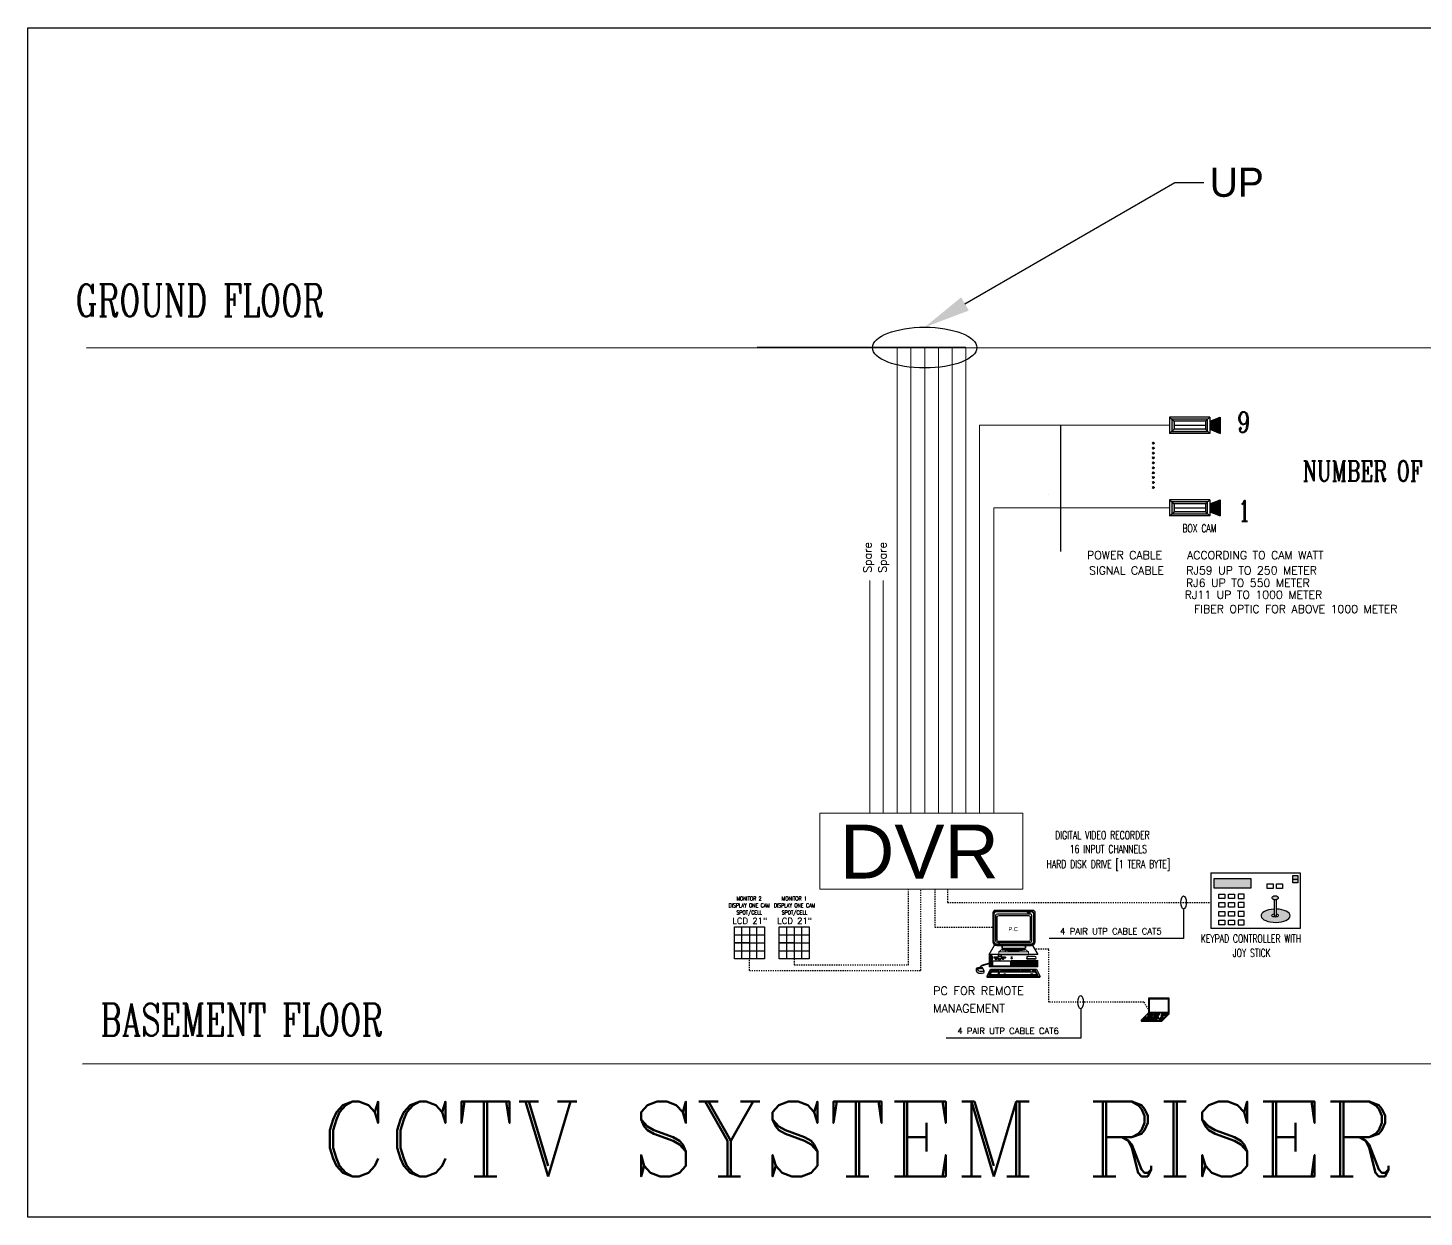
# Model space of a CAD drawing. Extents: x -15 to 352, y 223 to 399.
# Drawn here: x 169.3 to 289.3, y 223.3 to 325.4 of the extents above; entities that cross this region are included whole.
import ezdxf
from ezdxf import colors
from ezdxf.entities.mleader import LeaderData, LeaderLine
from ezdxf.enums import TextEntityAlignment as Align
from ezdxf.math import Vec2, Vec3

# ---------------------------------------------------------------- set-up
doc = ezdxf.new("R2010")
doc.units = 0
doc.header["$LTSCALE"] = 0.15
doc.linetypes.add('DASHED2', pattern=[9.525, 6.35, -3.175])
doc.linetypes.add('E-WIRE-N', pattern=[0.1875, 0.125, -0.0625])
doc.layers.get('0').update_dxf_attribs({"color": 252})
for name, color, linetype, lineweight in [('0TV', 3, 'Continuous', 0), ('computer', 2, 'Continuous', 0), ('COMPUTER BLOCKS', 3, 'Continuous', 0), ('E-WIRE-N', 151, 'E-WIRE-N', 25), ('socket connection', 5, 'DASHED2', 0), ('SOUND', 3, 'Continuous', 0), ('wall', 252, 'Continuous', 30)]:
    doc.layers.add(name, color=color, linetype=linetype, lineweight=lineweight)
for name, color, linetype in [('E-LIEN', 10, 'Continuous'), ('E-LOW-C', 3, 'Continuous'), ('E-TEXT', 3, 'Continuous'), ('Level 19', 3, 'Continuous'), ('Level 7', 40, 'Continuous'), ('TTTTTT', 171, 'Continuous')]:
    doc.layers.add(name, color=color, linetype=linetype)
doc.styles.add('ELEC', font='romans.shx')
doc.styles.add('ELECTRIC ENGLISH', font='romanc.shx', dxfattribs={"width": 0.7})
doc.styles.add('ROMANC', font='romanc.shx')
doc.styles.add('Style-giffels3', font='giffels3.shx')
doc.styles.add('الجمعية$0$ARIEL', font='arial.ttf', dxfattribs={"width": 0.75})

msp = doc.modelspace()

# ---------------------------------------------------------------- hatches: boundary and pattern name
h = msp.add_hatch(color=256)
h.set_gradient(color1=(0, 255, 0), color2=(36, 255, 36), one_color=1, tint=0.57, name='INVCYLINDER')
h.paths.add_polyline_path([(270.66011, 291.78471), (270.47085, 291.61212), (270.47085, 290.92174), (270.66011, 290.74915), (270.66011, 291.26693)])
h.paths.add_polyline_path([(270.66011, 291.78471), (267.58281, 291.78471), (267.77207, 291.61212), (270.47085, 291.61212)])
h.paths.add_polyline_path([(267.77207, 291.61212), (267.58281, 291.78471), (267.58281, 290.74915), (267.77207, 290.92174)])
h.paths.add_polyline_path([(270.47085, 290.92174), (267.77207, 290.92174), (267.58281, 290.74915), (270.66011, 290.74915)])
h = msp.add_hatch(color=256)
h.set_gradient(color1=(0, 255, 0), color2=(36, 255, 36), one_color=1, tint=0.57, name='INVCYLINDER')
h.paths.add_polyline_path([(271.73253, 291.95731), (270.84937, 291.61212), (270.84937, 290.92174), (271.73253, 290.57656)])
h = msp.add_hatch(color=256)
h.set_gradient(color1=(0, 255, 0), color2=(36, 255, 36), one_color=1, tint=0.57, name='INVCYLINDER')
h.paths.add_polyline_path([(270.66075, 284.6886), (270.47149, 284.51601), (270.47149, 283.82563), (270.66075, 283.65304), (270.66075, 284.17082)])
h.paths.add_polyline_path([(270.66075, 284.6886), (267.58345, 284.6886), (267.77271, 284.51601), (270.47149, 284.51601)])
h.paths.add_polyline_path([(267.77271, 284.51601), (267.58345, 284.6886), (267.58345, 283.65304), (267.77271, 283.82563)])
h.paths.add_polyline_path([(270.47149, 283.82563), (267.77271, 283.82563), (267.58345, 283.65304), (270.66075, 283.65304)])
h = msp.add_hatch(color=256)
h.set_gradient(color1=(0, 255, 0), color2=(36, 255, 36), one_color=1, tint=0.57, name='INVCYLINDER')
h.paths.add_polyline_path([(271.73316, 284.8612), (270.85001, 284.51601), (270.85001, 283.82563), (271.73316, 283.48045)])
h = msp.add_hatch(color=256)
h.set_gradient(color1=(0, 255, 0), color2=(46, 255, 46), one_color=1, tint=0.59, name='INVCYLINDER')
h.paths.add_polyline_path([(278.42191, 252.29688), (278.42191, 252.60942), (277.97039, 252.60942), (277.97039, 252.29688)])
h.paths.add_polyline_path([(278.42191, 251.98434), (278.42191, 252.29688), (277.97039, 252.29688), (277.97039, 251.98434)])
h.paths.add_polyline_path([(271.22012, 252.33527), (271.22012, 251.50628), (274.3733, 251.50628), (274.3733, 252.33527)])
edge = h.paths.add_edge_path()
edge.add_ellipse((276.46031, 250.68243), major_axis=(-0.27052, 0), ratio=0.658121724, start_angle=0, end_angle=360)
edge = h.paths.add_edge_path()
edge.add_ellipse((276.46293, 249.17401), major_axis=(-0.30523, 0), ratio=0.356772268, start_angle=-71.2015505, end_angle=249.0978982, ccw=False)
edge.add_line((276.36457, 249.27709), (276.36457, 249.71399))
edge.add_ellipse((276.49665, 249.14776), major_axis=(1.25269, 0), ratio=0.454545511, start_angle=96.052013, end_angle=446.5593007)
edge.add_line((276.57183, 249.71614), (276.57183, 249.27574))

# ---------------------------------------------------------------- linework, layer by layer
at = {"color": 3}
for p, q in [((270.84937, 291.95731), (267.39355, 291.95731)), ((267.39355, 291.95731), (267.39355, 290.57656)), ((267.39355, 291.95731), (267.77207, 291.61212)), ((270.66011, 291.78471), (267.58281, 291.78471)), ((267.58281, 291.78471), (267.58281, 290.74915)), ((270.47085, 291.61212), (267.77207, 291.61212)), ((267.77207, 291.61212), (267.77207, 290.92174)), ((270.84937, 291.95731), (270.47085, 291.61212)), ((270.47085, 291.61212), (270.47085, 290.92174)), ((270.66011, 291.26693), (270.66011, 291.78471)), ((270.84937, 291.95731), (270.84937, 290.57656)), ((270.84937, 291.61212), (271.73253, 291.95731)), ((271.73253, 291.95731), (271.73253, 290.57656)), ((267.39355, 290.57656), (267.77207, 290.92174)), ((270.84937, 290.57656), (267.39355, 290.57656)), ((267.58281, 290.74915), (270.66011, 290.74915)), ((267.77207, 291.26693), (270.47085, 291.26693)), ((270.47085, 290.92174), (267.77207, 290.92174)), ((270.84937, 290.57656), (270.47085, 290.92174)), ((270.66011, 290.74915), (270.66011, 291.26693)), ((270.84937, 290.92174), (271.73253, 290.57656)), ((270.85001, 284.8612), (267.39419, 284.8612)), ((267.39419, 284.8612), (267.39419, 283.48045)), ((267.39419, 284.8612), (267.77271, 284.51601)), ((270.66075, 284.6886), (267.58345, 284.6886)), ((267.58345, 284.6886), (267.58345, 283.65304)), ((270.47149, 284.51601), (267.77271, 284.51601)), ((267.77271, 284.51601), (267.77271, 283.82563)), ((270.85001, 284.8612), (270.47149, 284.51601)), ((270.47149, 284.51601), (270.47149, 283.82563)), ((270.66075, 284.17082), (270.66075, 284.6886)), ((270.85001, 284.8612), (270.85001, 283.48045)), ((270.85001, 284.51601), (271.73316, 284.8612)), ((271.73316, 284.8612), (271.73316, 283.48045)), ((267.39419, 283.48045), (267.77271, 283.82563)), ((270.85001, 283.48045), (267.39419, 283.48045)), ((267.58345, 283.65304), (270.66075, 283.65304)), ((267.77271, 284.17082), (270.47149, 284.17082)), ((270.47149, 283.82563), (267.77271, 283.82563)), ((270.85001, 283.48045), (270.47149, 283.82563)), ((270.66075, 283.65304), (270.66075, 284.17082)), ((270.85001, 283.82563), (271.73316, 283.48045)), ((270.93044, 252.83195), (278.60056, 252.83195)), ((270.93044, 252.83195), (270.93044, 248.06329)), ((271.22012, 252.33527), (274.3733, 252.33527)), ((271.22012, 251.50628), (271.22012, 252.33527)), ((274.3733, 252.33527), (274.3733, 251.50628)), ((277.97039, 252.60942), (278.42191, 252.60942)), ((277.97039, 251.98434), (277.97039, 252.60942)), ((277.97039, 252.29688), (278.42191, 252.29688)), ((278.42191, 251.98434), (277.97039, 251.98434)), ((278.42191, 252.60942), (278.42191, 251.98434)), ((278.60056, 252.83195), (278.60056, 248.06329)), ((274.3733, 251.50628), (271.22012, 251.50628)), ((271.63209, 251.0096), (272.15071, 251.0096)), ((271.63209, 250.61583), (271.63209, 251.0096)), ((272.15071, 251.0096), (272.15071, 250.61583)), ((272.46188, 251.0096), (272.98049, 251.0096)), ((272.46188, 250.61583), (272.46188, 251.0096)), ((272.98049, 251.0096), (272.98049, 250.61583)), ((273.81028, 251.0096), (273.29166, 251.0096)), ((273.29166, 251.0096), (273.29166, 250.61583)), ((273.81028, 250.61583), (273.81028, 251.0096)), ((275.77595, 251.87818), (276.29457, 251.87818)), ((275.77595, 251.48441), (275.77595, 251.87818)), ((276.29457, 251.48441), (275.77595, 251.48441)), ((276.29457, 251.87818), (276.29457, 251.48441)), ((276.56544, 251.87818), (277.08406, 251.87818)), ((276.56544, 251.48441), (276.56544, 251.87818)), ((277.08406, 251.48441), (276.56544, 251.48441)), ((277.08406, 251.87818), (277.08406, 251.48441)), ((272.15071, 250.61583), (271.63209, 250.61583)), ((271.63209, 250.28423), (272.15071, 250.28423)), ((271.63209, 249.89046), (271.63209, 250.28423)), ((272.15071, 249.89046), (271.63209, 249.89046)), ((272.15071, 250.28423), (272.15071, 249.89046)), ((272.98049, 250.61583), (272.46188, 250.61583)), ((272.46188, 250.28423), (272.98049, 250.28423)), ((272.46188, 249.89046), (272.46188, 250.28423)), ((272.98049, 249.89046), (272.46188, 249.89046)), ((272.98049, 250.28423), (272.98049, 249.89046)), ((273.29166, 250.61583), (273.81028, 250.61583)), ((273.81028, 250.28423), (273.29166, 250.28423)), ((273.29166, 250.28423), (273.29166, 249.89046)), ((273.29166, 249.89046), (273.81028, 249.89046)), ((273.81028, 249.89046), (273.81028, 250.28423)), ((276.36457, 250.51592), (276.36457, 249.12598)), ((276.57183, 249.12598), (276.57183, 250.52023)), ((271.63209, 249.49669), (272.15071, 249.49669)), ((271.63209, 249.10292), (271.63209, 249.49669)), ((272.15071, 249.10292), (271.63209, 249.10292)), ((271.63209, 248.77133), (272.15071, 248.77133)), ((271.63209, 248.37756), (271.63209, 248.77133)), ((272.15071, 248.37756), (271.63209, 248.37756)), ((272.15071, 249.49669), (272.15071, 249.10292)), ((272.15071, 248.77133), (272.15071, 248.37756)), ((272.46188, 249.49669), (272.98049, 249.49669)), ((272.46188, 249.10292), (272.46188, 249.49669)), ((272.98049, 249.10292), (272.46188, 249.10292)), ((272.46188, 248.77133), (272.98049, 248.77133)), ((272.46188, 248.37756), (272.46188, 248.77133)), ((272.98049, 248.37756), (272.46188, 248.37756)), ((272.98049, 249.49669), (272.98049, 249.10292)), ((272.98049, 248.77133), (272.98049, 248.37756)), ((273.81028, 249.49669), (273.29166, 249.49669)), ((273.29166, 249.49669), (273.29166, 249.10292)), ((273.29166, 249.10292), (273.81028, 249.10292)), ((273.81028, 248.77133), (273.29166, 248.77133)), ((273.29166, 248.77133), (273.29166, 248.37756)), ((273.29166, 248.37756), (273.81028, 248.37756)), ((273.81028, 249.10292), (273.81028, 249.49669)), ((273.81028, 248.37756), (273.81028, 248.77133)), ((276.36457, 249.12598), (276.57183, 249.12598)), ((278.60056, 248.06329), (270.93044, 248.06329))]:
    msp.add_line(p, q, dxfattribs=at)
at = {"color": 2}
msp.add_line((258.05073, 280.42782), (258.05002, 291.26609), dxfattribs=at)
msp.add_lwpolyline([(249.87688, 297.94059), (231.96013, 297.93912)])
msp.add_ellipse((246.34873, 297.9403), major_axis=(4.48118, 0.00039), ratio=0.390720952)
at = {"color": 3}
msp.add_ellipse((276.46031, 250.68243), major_axis=(-0.27052, 0), ratio=0.658121724, dxfattribs=at)
for centre, major_axis, ratio, start_param, end_param in [((276.49665, 249.14776), (1.25269, 0), 0.454545511, 1.676423879, 7.793930103), ((276.46293, 249.17401), (-0.30523, 0), 0.356772268, -1.242701489, 4.347578484)]:
    msp.add_ellipse(centre, major_axis=major_axis, ratio=ratio, start_param=start_param, end_param=end_param, dxfattribs=at)
at = {"layer": 'COMPUTER BLOCKS'}
for p, q in [((237.33364, 257.94229), (254.7878, 257.94388)), ((237.3342, 251.41526), (237.33364, 257.94229)), ((254.7878, 257.94388), (254.78838, 251.41684)), ((254.78838, 251.41684), (237.3342, 251.41526))]:
    msp.add_line(p, q, dxfattribs=at)
at = {"layer": 'E-LIEN'}
for p, q in [((268.59393, 249.71938), (268.59393, 247.18476)), ((259.75261, 241.16145), (259.75261, 238.62683))]:
    msp.add_line(p, q, dxfattribs=at)
for points in [[(268.59393, 247.18476), (257.03894, 247.18476)], [(259.75261, 238.62683), (248.19762, 238.62683)]]:
    msp.add_lwpolyline(points, dxfattribs=at)
for centre in [(268.59393, 250.28423), (259.75261, 241.72631)]:
    msp.add_ellipse(centre, major_axis=(0, -0.56943), ratio=0.406585397, dxfattribs=at)
at = {"layer": 'E-LOW-C'}
for points in [[(229.99405, 248.19699), (232.57969, 248.19699), (232.57969, 245.44446), (229.99405, 245.44446)], [(233.84419, 248.19699), (236.42983, 248.19699), (236.42983, 245.44446), (233.84419, 245.44446)], [(265.56881, 240.79614), (267.36678, 240.79614), (267.36678, 242.06562), (265.56881, 242.06562)], [(265.64077, 240.86809), (267.29483, 240.86809), (267.29483, 241.99367), (265.64077, 241.99367)], [(265.13369, 240.24558), (266.28077, 240.24558), (266.35142, 240.31273), (266.12201, 240.31273), (266.05135, 240.24558), (266.12201, 240.31273), (265.89259, 240.31273), (265.82194, 240.24558), (265.89259, 240.31273), (265.66318, 240.31273), (265.59252, 240.24558), (265.66318, 240.31273), (265.43376, 240.31273), (265.36311, 240.24558), (265.43376, 240.31273), (265.20435, 240.31273)], [(265.2528, 240.36029), (266.39988, 240.36029), (266.47053, 240.42744), (266.24112, 240.42744), (266.17046, 240.36029), (266.24112, 240.42744), (266.0117, 240.42744), (265.94105, 240.36029), (266.0117, 240.42744), (265.78229, 240.42744), (265.71163, 240.36029), (265.78229, 240.42744), (265.55287, 240.42744), (265.48222, 240.36029), (265.55287, 240.42744), (265.32346, 240.42744)], [(266.01717, 240.67945), (265.58019, 240.67945), (265.48396, 240.58678), (265.92094, 240.58678)], [(266.54262, 240.67945), (266.10564, 240.67945), (266.00942, 240.58678), (266.4464, 240.58678)], [(266.45535, 240.24902), (266.68476, 240.24902), (266.75542, 240.31618), (266.526, 240.31618)], [(266.57446, 240.36374), (266.80387, 240.36374), (266.87453, 240.43089), (266.64511, 240.43089)], [(266.737, 240.67945), (266.64077, 240.58678), (267.07776, 240.58678), (267.17398, 240.67945)]]:
    msp.add_lwpolyline(points, close=True, dxfattribs=at)
for points in [[(229.9952, 247.49818), (232.58083, 247.49818)], [(230.6416, 245.44446), (230.6416, 248.18631)], [(231.28801, 248.18631), (231.28801, 245.43379)], [(231.93442, 245.44446), (231.93442, 248.18631)], [(233.84534, 247.49818), (236.43097, 247.49818)], [(234.49174, 245.44446), (234.49174, 248.18631)], [(235.13815, 248.18631), (235.13815, 245.43379)], [(235.78456, 245.44446), (235.78456, 248.18631)], [(231.28801, 246.81005), (229.9952, 246.81005), (232.58083, 246.81005)], [(229.9952, 246.12192), (232.58083, 246.12192)], [(235.13815, 246.81005), (233.84534, 246.81005), (236.43097, 246.81005)], [(233.84534, 246.12192), (236.43097, 246.12192)], [(265.56881, 240.79614), (264.93816, 240.18877), (264.93816, 240.09503), (266.73613, 240.09503), (267.36678, 240.72793), (267.36678, 240.79614), (265.56881, 240.79614)], [(264.93816, 240.18877), (266.73613, 240.18877)], [(265.28082, 240.31273), (265.21016, 240.24558)], [(265.35729, 240.31273), (265.28663, 240.24558)], [(265.39993, 240.42744), (265.32927, 240.36029)], [(265.4764, 240.42744), (265.40575, 240.36029)], [(265.51023, 240.31273), (265.43958, 240.24558)], [(265.58671, 240.31273), (265.51605, 240.24558)], [(265.62934, 240.42744), (265.55869, 240.36029)], [(265.68943, 240.67945), (265.59321, 240.58678)], [(265.70582, 240.42744), (265.63516, 240.36029)], [(265.73965, 240.31273), (265.66899, 240.24558)], [(265.79868, 240.67945), (265.70245, 240.58678)], [(265.81612, 240.31273), (265.74546, 240.24558)], [(265.85876, 240.42744), (265.7881, 240.36029)], [(265.90792, 240.67945), (265.8117, 240.58678)], [(265.93523, 240.42744), (265.86458, 240.36029)], [(265.96906, 240.31273), (265.89841, 240.24558)], [(266.04554, 240.31273), (265.97488, 240.24558)], [(266.08817, 240.42744), (266.01752, 240.36029)], [(266.16465, 240.42744), (266.09399, 240.36029)], [(266.21489, 240.67945), (266.11866, 240.58678)], [(266.19848, 240.31273), (266.12782, 240.24558)], [(266.27495, 240.31273), (266.20429, 240.24558)], [(266.32413, 240.67945), (266.22791, 240.58678)], [(266.31759, 240.42744), (266.24693, 240.36029)], [(266.39406, 240.42744), (266.32341, 240.36029)], [(266.43338, 240.67945), (266.33715, 240.58678)], [(266.60247, 240.31618), (266.53182, 240.24902)], [(266.67894, 240.31618), (266.60829, 240.24902)], [(266.72158, 240.43089), (266.65093, 240.36374)], [(266.79806, 240.43089), (266.7274, 240.36374)], [(267.36678, 240.79614), (266.73613, 240.18877), (266.73613, 240.09503)], [(266.84624, 240.67945), (266.75002, 240.58678)], [(266.95549, 240.67945), (266.85927, 240.58678)], [(267.06473, 240.67945), (266.96851, 240.58678)]]:
    msp.add_lwpolyline(points, dxfattribs=at)
for centre, radius in [((266.29306, 240.13839), 0.02564), ((266.29306, 240.13839), 0.02189), ((266.29306, 240.13839), 0.0066), ((266.38718, 240.13839), 0.02564), ((266.38718, 240.13839), 0.02189), ((266.38718, 240.13839), 0.0066)]:
    msp.add_circle(centre, radius, dxfattribs=at)
at = {"layer": 'E-WIRE-N'}
for p, q in [((246.02116, 244.4487), (246.02116, 251.41559)), ((257.01124, 246.26803), (255.86767, 246.26803)), ((257.01124, 241.72631), (257.01124, 246.26803)), ((235.14216, 245.43379), (235.14216, 244.94125)), ((231.28682, 244.4487), (246.02116, 244.4487)), ((265.17189, 241.72631), (257.01124, 241.72631))]:
    msp.add_line(p, q, dxfattribs=at)
for points in [[(235.14216, 244.94125), (244.97084, 244.94125), (244.97084, 251.41559)], [(247.23207, 251.41559), (247.23207, 248.16421), (247.23207, 248.16421), (247.23207, 248.16421), (252.17097, 248.16421)], [(248.31203, 251.41625), (248.31203, 250.28423), (248.31203, 250.28423), (248.31203, 250.28423), (270.93044, 250.28423)], [(231.28682, 244.4487), (231.28801, 245.44446)], [(265.17189, 241.72631), (265.56881, 241.10486)]]:
    msp.add_lwpolyline(points, dxfattribs=at)
at = {"layer": 'Level 19', "lineweight": 30}
for p, q in [((251.88183, 245.80228), (252.35407, 246.62021)), ((256.09431, 245.80228), (255.64103, 246.58739)), ((251.87865, 245.79114), (251.87865, 244.77861)), ((256.0764, 245.81223), (251.89975, 245.81223)), ((256.0764, 244.75752), (251.89975, 244.75752))]:
    msp.add_line(p, q, dxfattribs=at)
at = {"layer": 'Level 19'}
for p, q in [((252.79136, 246.76586), (252.69787, 246.76586)), ((252.69787, 246.76586), (252.69787, 246.70976)), ((252.69787, 246.70976), (252.79136, 246.70976)), ((252.79136, 246.70976), (252.79136, 246.76586)), ((252.97835, 246.56018), (252.97835, 246.35449)), ((252.97835, 246.35449), (254.9978, 246.35449)), ((252.99704, 246.56018), (252.99704, 246.37319)), ((252.99704, 246.37319), (254.9791, 246.37319)), ((253.01574, 246.2049), (254.9604, 246.2049)), ((253.22143, 246.37319), (253.22143, 246.14881)), ((253.22143, 246.14881), (253.31492, 246.14881)), ((253.31492, 246.14881), (253.31492, 246.37319)), ((254.66122, 246.14881), (254.66122, 246.37319)), ((254.75472, 246.14881), (254.66122, 246.14881)), ((254.75472, 246.37319), (254.75472, 246.14881)), ((254.9791, 246.56018), (254.9791, 246.37319)), ((254.9978, 246.56018), (254.9978, 246.35449)), ((251.87865, 245.26378), (252.12124, 245.26378)), ((251.89447, 245.26378), (251.87973, 245.17925)), ((251.89447, 245.17308), (251.87973, 245.08855)), ((251.89447, 245.08237), (251.87973, 244.99784)), ((251.89447, 244.99166), (251.87973, 244.90714)), ((251.89447, 244.90096), (251.87973, 244.81643)), ((252.12124, 245.17308), (251.88492, 245.17308)), ((252.12124, 245.08237), (251.88492, 245.08237)), ((252.12124, 244.99166), (251.88492, 244.99166)), ((252.12124, 244.90096), (251.88492, 244.90096)), ((252.12124, 244.81025), (251.88492, 244.81025)), ((252.12124, 245.1889), (251.91029, 245.1889)), ((252.12124, 245.09819), (251.91029, 245.09819)), ((252.12124, 245.00749), (251.91029, 245.00749)), ((252.12124, 244.91678), (251.91029, 244.91678)), ((252.12124, 244.82608), (251.91029, 244.82608)), ((251.94193, 245.68566), (251.94193, 245.3587)), ((252.12124, 245.70676), (251.96303, 245.70676)), ((251.96303, 245.62238), (251.96303, 245.42199)), ((252.12124, 245.33761), (251.96303, 245.33761)), ((251.9894, 245.61711), (251.9894, 245.42726)), ((252.08959, 245.65402), (251.99467, 245.65402)), ((252.08959, 245.39035), (251.99467, 245.39035)), ((252.08432, 245.62766), (251.99994, 245.62766)), ((251.99994, 245.44835), (252.08432, 245.44835)), ((251.99994, 245.41671), (252.08432, 245.41671)), ((252.04213, 245.61711), (252.04213, 245.58547)), ((252.09487, 245.42726), (252.09487, 245.61711)), ((252.12124, 245.62238), (252.12124, 245.42199)), ((252.12124, 245.26378), (252.12124, 244.81025)), ((252.14233, 245.68566), (252.14233, 245.3587)), ((252.17397, 245.26378), (253.72439, 245.26378)), ((252.17397, 245.26378), (252.17397, 244.81025)), ((253.72439, 244.81025), (252.17397, 244.81025)), ((252.27944, 245.58019), (252.27944, 245.52746)), ((252.63804, 245.60129), (252.30054, 245.60129)), ((252.30054, 245.56965), (252.30054, 245.538)), ((252.63804, 245.50636), (252.30054, 245.50636)), ((252.6275, 245.58019), (252.31108, 245.58019)), ((252.6275, 245.52746), (252.31108, 245.52746)), ((252.54312, 245.46418), (252.43765, 245.46418)), ((252.54312, 245.45363), (252.43765, 245.45363)), ((252.54312, 245.39035), (252.43765, 245.39035)), ((252.54312, 245.3798), (252.43765, 245.3798)), ((252.53653, 245.44967), (252.44424, 245.44967)), ((252.53653, 245.3943), (252.44424, 245.3943)), ((252.64859, 245.81223), (252.64859, 245.60129)), ((252.91227, 245.79641), (252.64859, 245.79641)), ((252.91227, 245.64875), (252.64859, 245.64875)), ((252.91227, 245.63293), (252.64859, 245.63293)), ((252.64859, 245.50636), (252.64859, 245.48)), ((252.91216, 245.47472), (252.6487, 245.47472)), ((252.91057, 245.4589), (252.65029, 245.4589)), ((252.71656, 245.81223), (255.25958, 245.81223)), ((252.91227, 245.81223), (252.91227, 245.60129)), ((252.91227, 245.50636), (252.91227, 245.48)), ((253.26032, 245.60129), (252.92282, 245.60129)), ((253.26032, 245.50636), (252.92282, 245.50636)), ((253.24978, 245.58019), (252.93336, 245.58019)), ((253.24978, 245.52746), (252.93336, 245.52746)), ((253.26032, 245.56965), (253.26032, 245.538)), ((253.28142, 245.58019), (253.28142, 245.52746)), ((253.72439, 245.26378), (253.72439, 244.81025)), ((256.09749, 245.26378), (253.77713, 245.26378)), ((253.77713, 245.26378), (253.77713, 244.81025)), ((253.77713, 245.1889), (256.06585, 245.1889)), ((253.77713, 245.17308), (256.09122, 245.17308)), ((253.77713, 245.09819), (256.06585, 245.09819)), ((253.77713, 245.08237), (256.09122, 245.08237)), ((253.77713, 245.00749), (256.06585, 245.00749)), ((253.77713, 244.99166), (256.09122, 244.99166)), ((253.77713, 244.91678), (256.06585, 244.91678)), ((253.77713, 244.90096), (256.09122, 244.90096)), ((253.77713, 244.82608), (256.06585, 244.82608)), ((253.77713, 244.81025), (256.09122, 244.81025)), ((255.81799, 245.65402), (255.21681, 245.65402)), ((255.81799, 245.63293), (255.21681, 245.63293)), ((255.81799, 245.43253), (255.21681, 245.43253)), ((255.81799, 245.41144), (255.21681, 245.41144)), ((251.71622, 243.98729), (256.24597, 243.98729))]:
    msp.add_line(p, q, dxfattribs=at)
at = {"layer": 'Level 19', "linetype": 'Continuous', "lineweight": 13}
for p, q in [((252.71656, 246.03661), (253.01574, 246.2797)), ((252.71656, 246.03661), (252.71656, 245.81223)), ((252.71656, 246.03661), (255.25958, 246.03661)), ((253.01574, 246.2797), (254.9604, 246.2797)), ((254.9604, 246.2797), (255.25958, 246.03661)), ((255.25958, 245.81223), (255.25958, 246.03661))]:
    msp.add_line(p, q, dxfattribs=at)
at = {"layer": 'Level 19', "lineweight": 13}
for p, q in [((251.06491, 244.5952), (250.91136, 244.64144)), ((251.27595, 244.61248), (251.1224, 244.65872))]:
    msp.add_line(p, q, dxfattribs=at)
at = {"layer": 'Level 19', "flags": 128}
for points in [[(252.2304, 246.86574), (252.2304, 249.41842, -0.414213562), (252.43874, 249.62675), (255.6122, 249.62675, -0.414213562), (255.82054, 249.41842), (255.82054, 246.86574, -0.414213562), (255.51498, 246.56018), (252.53596, 246.56018, -0.414213562)], [(252.2865, 246.89886), (252.2865, 249.34362, -0.414213562), (252.49483, 249.55196), (255.51871, 249.55196, -0.414213562), (255.72705, 249.34362), (255.72705, 246.89886, -0.414213562), (255.46315, 246.63497), (252.55039, 246.63497, -0.414213562)], [(252.32389, 246.8994), (252.32389, 249.30622, -0.414213562), (252.53223, 249.51456), (255.48131, 249.51456, -0.414213562), (255.68965, 249.30622), (255.68965, 246.8994, -0.414213562), (255.48131, 246.69107), (252.53223, 246.69107, -0.414213562)], [(252.45478, 246.97955), (252.45478, 247.19593), (252.45478, 247.90648), (252.45478, 248.84141), (252.45478, 249.16998, -0.414213562), (252.59368, 249.30888), (255.40117, 249.30888, -0.414213562), (255.54006, 249.16998), (255.54006, 246.97955, -0.414213562), (255.40117, 246.84066), (252.59368, 246.84066, -0.414213562)], [(252.56698, 247.07304), (252.56698, 249.03909, -0.414213562), (252.70587, 249.17799), (255.27028, 249.17799, -0.414213562), (255.40917, 249.03909), (255.40917, 247.07304, -0.414213562), (255.27028, 246.93415), (252.70587, 246.93415, -0.414213562)], [(252.04197, 245.4589, -0.092363), (252.03507, 245.46019, -0.074343), (252.02698, 245.46354, -0.106943), (252.021, 245.46915, -0.152216), (252.01926, 245.47472, -0.152216), (252.021, 245.48029, -0.106943), (252.02698, 245.48591, -0.074343), (252.03507, 245.48925, -0.092363), (252.04197, 245.49054, -0.090333), (252.04904, 245.48925, -0.074343), (252.05712, 245.48591, -0.106943), (252.06311, 245.48029, -0.152216), (252.06484, 245.47472, -0.152216), (252.06311, 245.46915, -0.106943), (252.05712, 245.46354, -0.074343), (252.04904, 245.46019, -0.090333)], [(253.10212, 245.40089), (253.05993, 245.40089, -1), (253.05993, 245.44308), (253.10212, 245.44308, -1)], [(253.10212, 245.41144), (253.05993, 245.41144, -1), (253.05993, 245.43253), (253.10212, 245.43253, -1)], [(253.84041, 245.58019), (253.79822, 245.58019, -1), (253.79822, 245.62238), (253.84041, 245.62238, -1)], [(253.84041, 245.45363), (253.79822, 245.45363, -1), (253.79822, 245.49582), (253.84041, 245.49582, -1)], [(253.84041, 245.59074), (253.79822, 245.59074, -1), (253.79822, 245.61183), (253.84041, 245.61183, -1)], [(253.84041, 245.46418), (253.79822, 245.46418, -1), (253.79822, 245.48527), (253.84041, 245.48527, -1)], [(250.93824, 244.44891, 0.21422836), (251.07449, 244.38772), (251.38772, 244.38772, 0.578843125), (251.43271, 244.46605), (251.32133, 244.65699, 0.289141975), (251.27202, 244.68265, 0.090202005), (250.81323, 244.63543, 0.563455497), (250.80272, 244.60137)], [(251.8076, 243.83302, -0.560574724), (251.71486, 243.98464), (252.0104, 244.56227), (255.96516, 244.56227), (256.24811, 243.9829, -0.554477857), (256.1545, 243.83302)]]:
    msp.add_lwpolyline(points, format="xyb", close=True, dxfattribs=at)
for points in [[(255.16609, 249.40237), (255.18479, 249.42107), (255.18479, 249.47716), (255.20348, 249.47716), (255.20348, 249.49586), (255.37177, 249.49586), (255.37177, 249.47716), (255.39047, 249.47716), (255.39047, 249.34627), (255.37177, 249.34627), (255.37177, 249.32757), (255.27828, 249.32757), (255.27828, 249.34627), (255.25958, 249.34627), (255.25958, 249.40237), (255.24088, 249.40237)], [(251.07513, 244.67967), (251.08933, 244.73205), (251.10734, 244.76617), (251.13365, 244.79276), (251.16009, 244.81572), (251.18673, 244.83553), (251.21359, 244.8527), (251.2407, 244.86779), (251.26815, 244.88137), (251.29611, 244.89401), (251.32469, 244.90594), (251.35384, 244.91725), (251.38353, 244.92804), (251.4137, 244.93838), (251.44433, 244.94838), (251.47535, 244.95811), (251.50673, 244.96766), (251.53844, 244.97711), (251.57045, 244.98647), (251.60268, 244.99575), (251.63509, 245.00495), (251.66759, 245.01407), (251.70013, 245.02311), (251.73264, 245.03207), (251.76505, 245.04096), (251.79737, 245.04976), (251.82966, 245.05842), (251.862, 245.06688), (251.87865, 245.07107)], [(251.10378, 244.6854), (251.12006, 244.7193), (251.13831, 244.74854), (251.15835, 244.77368), (251.18001, 244.79529), (251.20311, 244.81393), (251.22748, 244.83016), (251.25297, 244.84455), (251.27938, 244.85764), (251.30658, 244.86994), (251.33449, 244.88159), (251.36307, 244.89268), (251.39227, 244.90328), (251.42204, 244.91349), (251.45233, 244.92338), (251.4831, 244.93303), (251.5143, 244.94253), (251.54587, 244.95193), (251.57776, 244.96126), (251.6099, 244.97051), (251.64222, 244.97969), (251.67465, 244.98879), (251.70713, 244.99782), (251.7396, 245.00676), (251.77197, 245.01564), (251.80422, 245.02442), (251.83638, 245.03305), (251.86852, 245.04145), (251.87865, 245.044)], [(252.05964, 244.47813), (251.86331, 244.02936), (256.08453, 244.02936), (255.86014, 244.47813)]]:
    msp.add_lwpolyline(points, dxfattribs=at)
for points in [[(255.35307, 249.38367), (255.35307, 249.36497), (255.31568, 249.36497), (255.29698, 249.38367), (255.29698, 249.40237), (255.27828, 249.42107), (255.25958, 249.42107), (255.24088, 249.43977), (255.25958, 249.45847), (255.31568, 249.45847), (255.31568, 249.43977), (255.35307, 249.40237), (255.37177, 249.42107), (255.39047, 249.40237), (255.37177, 249.40237), (255.37177, 249.38367)], [(252.10172, 244.32386), (252.70475, 244.32386), (252.63463, 244.05741), (251.9755, 244.05741)], [(252.70475, 244.37996), (252.73279, 244.47813), (252.14379, 244.47813), (252.10172, 244.37996)], [(255.45345, 244.12753), (255.4815, 244.05741), (255.0187, 244.05741), (253.30778, 244.05741), (253.29375, 244.1135), (253.13949, 244.1135), (253.11144, 244.05741), (252.73279, 244.05741), (252.80291, 244.33789), (255.84612, 244.33789), (256.00038, 244.05741), (255.67783, 244.05741), (255.63576, 244.12753)], [(252.83096, 244.37996), (252.85901, 244.47813), (253.63033, 244.47813), (253.64435, 244.37996)], [(253.75655, 244.37996), (253.74252, 244.47813), (254.51384, 244.47813), (254.54189, 244.37996)], [(255.45345, 244.37996), (255.4254, 244.47813), (254.64006, 244.47813), (254.6681, 244.37996)], [(255.63576, 244.37996), (255.57966, 244.47813), (255.776, 244.47813), (255.81807, 244.37996)]]:
    msp.add_lwpolyline(points, close=True, dxfattribs=at)
for points in [[(251.44036, 244.43242), (251.44036, 244.33361, -0.414213562), (251.2841, 244.17736), (251.10829, 244.17736, -0.198912367), (250.92415, 244.25364), (250.82759, 244.35019, -0.198912367), (250.79708, 244.42385), (250.79708, 244.62078)], [(250.94087, 244.58058), (250.91183, 244.63274, -0.450222203), (250.917, 244.64746, -0.175388467), (251.03481, 244.65211, -0.202534121), (251.04097, 244.64684), (251.06388, 244.60102, -0.322690684), (251.06193, 244.589, -0.155360604), (250.94087, 244.58058), (250.91064, 244.62317), (250.91064, 244.63944)], [(251.15191, 244.59786), (251.12287, 244.65003, -0.450222203), (251.12804, 244.66474, -0.175388467), (251.24585, 244.66939, -0.202534121), (251.25201, 244.66412), (251.27492, 244.6183, -0.322690684), (251.27297, 244.60628, -0.155360604), (251.15191, 244.59786), (251.12168, 244.64045), (251.12168, 244.65672)]]:
    msp.add_lwpolyline(points, format="xyb", dxfattribs=at)
at = {"layer": 'Level 19'}
for centre, radius, start, end in [((251.89975, 245.79114), 0.02109, 90, 180), ((251.88492, 245.17835), 0.00527, 170.106079, 270), ((251.88492, 245.08764), 0.00527, 170.106079, 270), ((251.88492, 244.99694), 0.00527, 170.106079, 270), ((251.88492, 244.90623), 0.00527, 170.106079, 270), ((251.88492, 244.81553), 0.00527, 170.106079, 270), ((251.91029, 245.16039), 0.0285, 90, 153.5786631), ((251.91029, 245.06969), 0.0285, 90, 153.5786631), ((251.91029, 244.97898), 0.0285, 90, 153.5786631), ((251.91029, 244.88828), 0.0285, 90, 153.5786631), ((251.91029, 244.79757), 0.0285, 90, 153.5786631), ((251.96303, 245.68566), 0.02109, 90, 180), ((251.96303, 245.3587), 0.02109, 180, 270), ((251.99467, 245.62238), 0.03164, 90, 180), ((251.99467, 245.42199), 0.03164, 180, 270), ((251.99994, 245.61711), 0.01055, 90, 180), ((251.99994, 245.4589), 0.01055, 180, 270), ((251.99994, 245.42726), 0.01055, 180, 270), ((252.08432, 245.61711), 0.01055, 0, 90), ((252.08432, 245.4589), 0.01055, 270, 0), ((252.08432, 245.42726), 0.01055, 270, 0), ((252.08959, 245.62238), 0.03164, 0, 90), ((252.08959, 245.42199), 0.03164, 270, 0), ((252.12124, 245.68566), 0.02109, 0, 90), ((252.12124, 245.3587), 0.02109, 270, 0), ((252.30054, 245.58019), 0.02109, 90, 180), ((252.30054, 245.52746), 0.02109, 180, 270), ((252.31108, 245.56965), 0.01055, 90, 180), ((252.31108, 245.538), 0.01055, 180, 270), ((252.43765, 245.42199), 0.04219, 90, 270), ((252.43765, 245.42199), 0.03164, 90, 270), ((252.44424, 245.42199), 0.02769, 90, 270), ((252.53653, 245.42199), 0.02769, 270, 90), ((252.54312, 245.42199), 0.04219, 270, 90), ((252.54312, 245.42199), 0.03164, 270, 90), ((252.6275, 245.60129), 0.02109, 270, 0), ((252.6275, 245.50636), 0.02109, 0, 90), ((252.63804, 245.61183), 0.01055, 270, 0), ((252.63804, 245.49582), 0.01055, 0, 90), ((252.78043, 245.48), 0.13184, 180, 0), ((252.92282, 245.61183), 0.01055, 180, 270), ((252.93336, 245.60129), 0.02109, 180, 270), ((252.93336, 245.50636), 0.02109, 90, 180), ((252.92282, 245.49582), 0.01055, 90, 180), ((253.24978, 245.56965), 0.01055, 0, 90), ((253.24978, 245.538), 0.01055, 270, 0), ((253.26032, 245.58019), 0.02109, 0, 90), ((253.26032, 245.52746), 0.02109, 270, 0), ((255.21681, 245.53273), 0.12129, 90, 270), ((255.21681, 245.53273), 0.1002, 90, 270), ((255.81799, 245.53273), 0.12129, 270, 90), ((255.81799, 245.53273), 0.1002, 270, 90)]:
    msp.add_arc(centre, radius, start, end, dxfattribs=at)
at = {"layer": 'Level 19', "lineweight": 13}
msp.add_arc((251.89975, 244.77861), 0.02109, 180, 270, dxfattribs=at)
at = {"layer": 'Level 19'}
msp.add_ellipse((253.98807, 246.18728), major_axis=(0.68243, 0), ratio=0.135318461, dxfattribs=at)
at = {"layer": 'Level 19', "extrusion": (0, 0, -1)}
msp.add_ellipse((253.98807, 246.26146), major_axis=(0.68243, 0), ratio=0.135318461, start_param=0.652438481, end_param=2.535720776, dxfattribs=at)
at = {"layer": 'socket connection', "color": 2, "linetype": 'ByBlock', "lineweight": -2}
for p, q in [((174.32742, 297.9344), (347.38093, 297.94858)), ((173.96774, 236.4383), (347.38093, 236.45289))]:
    msp.add_line(p, q, dxfattribs=at)
msp.add_lwpolyline([(169.2905, 325.39672), (352.10502, 325.39672), (352.10502, 223.26494), (169.2905, 223.26494)], close=True, dxfattribs=at)
at = {"layer": 'wall', "color": 6, "lineweight": 18}
for p, q in [((243.98132, 297.94011), (243.98484, 257.94188)), ((245.16382, 297.9402), (245.16753, 257.94199)), ((246.34873, 297.9403), (246.35221, 257.9421)), ((247.53141, 297.9404), (247.5349, 257.9422)), ((248.70648, 297.94049), (248.71146, 257.94276)), ((249.87688, 297.94059), (249.88048, 257.94298)), ((267.39355, 291.26693), (251.0591, 291.26546)), ((251.0591, 291.26546), (251.06318, 257.94308)), ((256.9865, 285.35262), (256.9865, 285.35257)), ((267.39419, 284.17082), (252.29593, 284.16946)), ((252.29593, 284.16946), (252.29941, 257.9432)), ((255.80398, 284.16978), (255.80392, 284.16978)), ((241.62371, 277.94095), (241.62547, 257.94188)), ((242.78865, 277.94095), (242.79041, 257.94188))]:
    msp.add_line(p, q, dxfattribs=at)
at = {"layer": 'wall', "lineweight": 5}
msp.add_line((254.7878, 257.94388), (237.33364, 257.94229), dxfattribs=at)

# ---------------------------------------------------------------- texts
at = {"layer": '0TV', "style": 'الجمعية$0$ARIEL'}
msp.add_text('DVR', height=4.630929, rotation=0.0051626, dxfattribs=at).set_placement((239.06866, 252.34267))
at = {"layer": 'computer', "color": 5, "style": 'ELECTRIC ENGLISH', "width": 0.7}
for s, p in [('GROUND FLOOR', (184.0485, 301.99686)), ('BASEMENT FLOOR', (187.65217, 240.21892))]:
    msp.add_text(s, height=2.7785576, rotation=0.0051626, dxfattribs=at).set_placement(p, align=Align.MIDDLE_CENTER)
at = {"layer": 'computer', "color": 6, "style": 'ELECTRIC ENGLISH', "width": 0.7}
for s, height, p in [('9', 1.75757, (273.75039, 291.53299)), ('NUMBER OF BOX CAMS = 4', 1.7575696, (290.82342, 287.34355)), ('1', 1.75757, (273.80948, 283.91977))]:
    msp.add_text(s, height=height, rotation=0.0051626, dxfattribs=at).set_placement(p, align=Align.MIDDLE_CENTER)
at = {"layer": 'computer', "color": 3, "style": 'ELECTRIC ENGLISH', "width": 0.7}
msp.add_text('..........', height=1.75757, rotation=90.0051626, dxfattribs=at).set_placement((265.4481, 287.82892), align=Align.MIDDLE_CENTER)
at = {"layer": 'E-TEXT', "style": 'ELEC'}
for s, height, p in [('LCD 21"', 0.532771, (229.82617, 248.4399)), ('LCD 21"', 0.532771, (233.67631, 248.4399)), ('4 PAIR UTP CABLE CAT5', 0.5327713, (257.9922, 247.54677)), ('PC FOR REMOTE', 0.7103617, (247.06412, 242.34738)), ('MANAGEMENT', 0.710362, (247.06412, 240.82997)), ('4 PAIR UTP CABLE CAT6', 0.5327713, (249.15087, 238.98884))]:
    msp.add_text(s, height=height, dxfattribs=at).set_placement(p)
at = {"layer": 'Level 7', "linetype": 'Continuous', "lineweight": 13, "style": 'Style-giffels3', "width": 0.95}
msp.add_text('P.C', height=0.355181, dxfattribs=at).set_placement((253.54187, 248.17604), align=Align.TOP_LEFT)
at = {"layer": 'SOUND', "color": 5, "linetype": 'ByBlock', "style": 'ELECTRIC ENGLISH', "width": 0.7}
for s, height, p in [('BOX CAM', 0.687693, (269.95875, 282.42184)), ('DIGITAL VIDEO RECORDER', 0.687693, (261.61736, 256.06665)), ('MONITOR 2', 0.343846, (231.24943, 250.62306)), ('MONITOR 1', 0.343846, (235.14057, 250.62306)), ('KEYPAD CONTROLLER WITH', 0.687693, (274.38262, 247.18297)), ('JOY STICK', 0.687693, (274.45145, 245.94536))]:
    msp.add_text(s, height=height, rotation=0.0051626, dxfattribs=at).set_placement(p, align=Align.MIDDLE_CENTER)
at = {"layer": 'SOUND', "color": 1, "linetype": 'ByBlock', "lineweight": 9, "style": 'ELECTRIC ENGLISH'}
for s, rotation, p in [('Spare', 90.0051626, (241.43383, 279.91347)), ('Spare', 90.0051626, (242.71743, 279.91347)), ('POWER CABLE', 0.0051626, (263.52476, 280.11246)), ('SIGNAL CABLE ', 0.0051626, (263.92406, 278.79795))]:
    msp.add_text(s, height=0.687693, rotation=rotation, dxfattribs=at).set_placement(p, align=Align.MIDDLE_CENTER)
at = {"layer": 'SOUND', "color": 2, "linetype": 'ByBlock', "lineweight": 9, "style": 'ELECTRIC ENGLISH'}
for s, p in [('ACCORDING TO CAM WATT', (274.75647, 280.11208)), ('RJ59 UP TO 250 METER', (274.43913, 278.80669)), ('RJ6 UP TO 550 METER', (274.12022, 277.73433)), ('RJ11 UP TO 1000 METER', (274.60133, 276.71372)), ('FIBER OPTIC FOR ABOVE 1000 METER', (278.23582, 275.48705))]:
    msp.add_text(s, height=0.687693, rotation=0.0051626, dxfattribs=at).set_placement(p, align=Align.MIDDLE_CENTER)
at = {"layer": 'SOUND', "color": 1, "linetype": 'ByBlock', "style": 'ELECTRIC ENGLISH', "width": 0.7}
for s, height, p in [('16 INPUT CHANNELS', 0.687693, (262.13306, 254.87027)), ('HARD DISK DRIVE [1 TERA BYTE]', 0.687693, (262.13306, 253.58157)), ('DISPLAY ONE CAM', 0.3438465, (231.27663, 250.03664)), ('SPOT/CELL', 0.343846, (231.27663, 249.42643)), ('DISPLAY ONE CAM', 0.3438465, (235.16777, 250.03664)), ('SPOT/CELL', 0.343846, (235.16777, 249.42643))]:
    msp.add_text(s, height=height, rotation=0.0051626, dxfattribs=at).set_placement(p, align=Align.MIDDLE_CENTER)
at = {"layer": 'TTTTTT', "color": 3, "style": 'ROMANC'}
msp.add_text('CCTV SYSTEM RISER DIAGRAM', height=6.430725, dxfattribs=at).set_placement((262.48828, 229.96663), align=Align.MIDDLE)

# ---------------------------------------------------------------- leaders
ml = msp.add_multileader_mtext('Standard')
ml.set_content('UP', color=256)
ml.set_leader_properties()
ml.build(insert=Vec2(0, 0))
ml.multileader.update_dxf_attribs({"dogleg_length": 2.5})
ctx = ml.context
ctx.base_point, ctx.char_height, ctx.landing_gap_size, ctx.plane_origin = Vec3(270.34563, 312.12097), 2.5, 0.5, Vec3(-532.7475, 256.59653)
notes = []
notes.append((ctx, [(0, (1, 1, 0), (267.84563, 312.12097), (1, 0), 2.5, [(0, [(246.34857, 299.69119)], 0, [])])]))
ctx.mtext.insert, ctx.mtext.width, ctx.mtext.flow_direction = Vec3(270.84563, 313.39228), 6.4003399, 5
for ctx, leaders in notes:
    for number, flags, end, landing, length, lines in leaders:
        leader = LeaderData()
        leader.index, (leader.has_last_leader_line, leader.has_dogleg_vector, leader.attachment_direction) = number, flags
        leader.last_leader_point, leader.dogleg_vector, leader.dogleg_length = Vec3(end), Vec3(landing), length
        for number, points, colour, breaks in lines:
            line = LeaderLine()
            line.index, line.vertices, line.color, line.breaks = number, Vec3.list(points), colors.encode_raw_color(colour), breaks
            leader.lines.append(line)
        ctx.leaders.append(leader)

doc.saveas('drawing.dxf')
